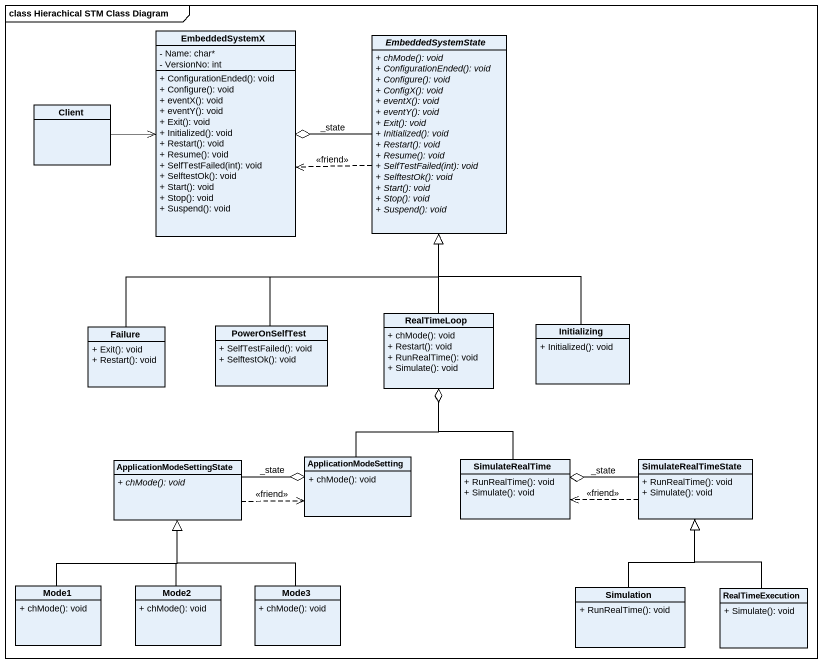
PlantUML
@startuml
mainframe class Hierachical STM Class Diagram
hide circle
hide empty members
skinparam classAttributeIconSize 0
class EmbeddedSystemX {
  - Name: char*
  - VersionNo: int
  + ConfigurationEnded(): void
  + Configure(): void
  + eventX(): void
  + eventY(): void
  + Exit(): void
  + Initialized(): void
  + Restart(): void
  + Resume(): void
  + SelfTestFailed(int): void
  + SelftestOk(): void
  + Start(): void
  + Stop(): void
  + Suspend(): void
}
abstract class EmbeddedSystemState {
  {abstract} + chMode(): void
  {abstract} + ConfigurationEnded(): void
  {abstract} + Configure(): void
  {abstract} + ConfigX(): void
  {abstract} + eventX(): void
  {abstract} + eventY(): void
  {abstract} + Exit(): void
  {abstract} + Initialized(): void
  {abstract} + Restart(): void
  {abstract} + Resume(): void
  {abstract} + SelfTestFailed(int): void
  {abstract} + SelftestOk(): void
  {abstract} + Start(): void
  {abstract} + Stop(): void
  {abstract} + Suspend(): void
}
class Client
class Failure {
  + Exit(): void
  + Restart(): void
}
class PowerOnSelfTest {
  + SelfTestFailed(): void
  + SelftestOk(): void
}
class RealTimeLoop {
  + chMode(): void
  + Restart(): void
  + RunRealTime(): void
  + Simulate(): void
}
class Initializing {
  + Initialized(): void
}
class ApplicationModeSetting {
  + chMode(): void
}
class SimulateRealTime {
  + RunRealTime(): void
  + Simulate(): void
}
class SimulateRealTimeState {
  + RunRealTime(): void
  + Simulate(): void
}
class ApplicationModeSettingState {
  {abstract} + chMode(): void
}
class Mode1 {
  + chMode(): void
}
class Mode2 {
  + chMode(): void
}
class Mode3 {
  + chMode(): void
}
class Simulation {
  + RunRealTime(): void
}
class RealTimeExecution {
  + Simulate(): void
}
EmbeddedSystemState -left-o EmbeddedSystemX : _state
EmbeddedSystemState .left.> EmbeddedSystemX : <<friend>>
Client -right-> EmbeddedSystemX
Failure -up-|> EmbeddedSystemState
PowerOnSelfTest -up-|> EmbeddedSystemState
RealTimeLoop -up-|> EmbeddedSystemState
Initializing -up-|> EmbeddedSystemState
ApplicationModeSetting -up-o RealTimeLoop
SimulateRealTime -up-o RealTimeLoop
SimulateRealTimeState -left-o SimulateRealTime : _state
SimulateRealTimeState .left.> SimulateRealTime : <<friend>>
ApplicationModeSettingState -right-o ApplicationModeSetting : _state
ApplicationModeSettingState .right.> ApplicationModeSetting : <<friend>>
Mode1 -up-|> ApplicationModeSettingState
Mode2 -up-|> ApplicationModeSettingState
Mode3 -up-|> ApplicationModeSettingState
Simulation -up-|> SimulateRealTimeState
RealTimeExecution -up-|> SimulateRealTimeState
@enduml
